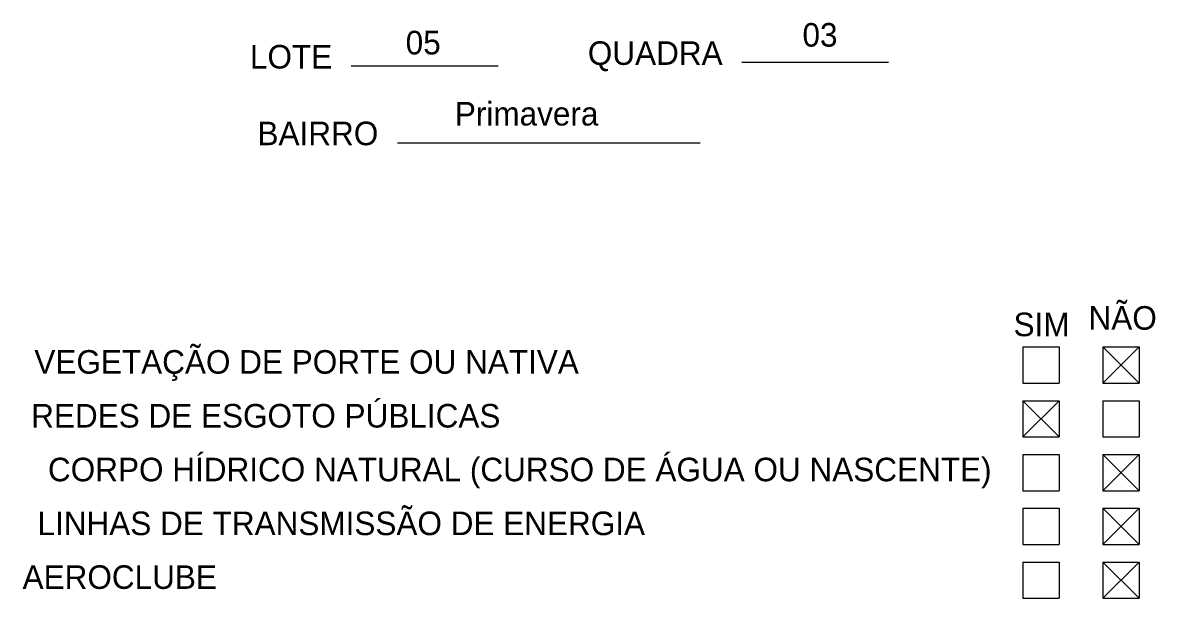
# Model space of a CAD drawing. Header units: feet. Extents: x -467 to 251, y -362 to 412.
# Drawn here: x -310.6 to -202.4, y -362.5 to -307.5 of the extents above; entities that cross this region are included whole.
import ezdxf

# ---------------------------------------------------------------- set-up
doc = ezdxf.new("R2010")
doc.units = ezdxf.units.FT
doc.header["$MEASUREMENT"] = 0
doc.layers.add('Textos', color=2, linetype='Continuous')

msp = doc.modelspace()

# ---------------------------------------------------------------- linework, layer by layer
at = {"linetype": 'ByBlock', "lineweight": 18, "ltscale": 3}
for p, q in [((-241.89, -311.28), (-227.87, -311.28)), ((-279.17, -311.63), (-265.14, -311.63)), ((-274.77, -318.96), (-245.84, -318.96)), ((-215.03, -338.45), (-211.56, -338.45)), ((-215.03, -338.45), (-215.03, -341.92)), ((-211.56, -338.45), (-211.56, -341.92)), ((-207.41, -338.45), (-203.95, -338.45)), ((-207.41, -338.45), (-207.41, -341.92)), ((-203.95, -338.45), (-207.41, -341.92)), ((-207.41, -338.45), (-203.95, -341.92)), ((-203.95, -338.45), (-203.95, -341.92)), ((-215.03, -341.92), (-211.56, -341.92)), ((-207.41, -341.92), (-203.95, -341.92)), ((-215.03, -343.59), (-211.56, -343.59)), ((-215.03, -343.59), (-215.03, -347.05)), ((-211.56, -343.59), (-215.03, -347.05)), ((-215.03, -343.59), (-211.56, -347.05)), ((-211.56, -343.59), (-211.56, -347.05)), ((-207.41, -343.59), (-203.95, -343.59)), ((-207.41, -343.59), (-207.41, -347.05)), ((-203.95, -343.59), (-203.95, -347.05)), ((-215.03, -347.05), (-211.56, -347.05)), ((-207.41, -347.05), (-203.95, -347.05)), ((-215.03, -348.72), (-211.56, -348.72)), ((-215.03, -348.72), (-215.03, -352.18)), ((-211.56, -348.72), (-211.56, -352.18)), ((-207.41, -348.72), (-203.95, -348.72)), ((-207.41, -348.72), (-207.41, -352.18)), ((-203.95, -348.72), (-207.41, -352.18)), ((-207.41, -348.72), (-203.95, -352.18)), ((-203.95, -348.72), (-203.95, -352.18)), ((-215.03, -352.18), (-211.56, -352.18)), ((-207.41, -352.18), (-203.95, -352.18)), ((-215.03, -353.85), (-211.56, -353.85)), ((-215.03, -353.85), (-215.03, -357.32)), ((-211.56, -353.85), (-211.56, -357.32)), ((-207.41, -353.85), (-203.95, -353.85)), ((-207.41, -353.85), (-207.41, -357.32)), ((-203.95, -353.85), (-207.41, -357.32)), ((-207.41, -353.85), (-203.95, -357.32)), ((-203.95, -353.85), (-203.95, -357.32)), ((-215.03, -357.32), (-211.56, -357.32)), ((-207.41, -357.32), (-203.95, -357.32)), ((-215.03, -358.99), (-211.56, -358.99)), ((-215.03, -358.99), (-215.03, -362.45)), ((-211.56, -358.99), (-211.56, -362.45)), ((-207.41, -358.99), (-203.95, -358.99)), ((-207.41, -358.99), (-207.41, -362.45)), ((-203.95, -358.99), (-207.41, -362.45)), ((-207.41, -358.99), (-203.95, -362.45)), ((-203.95, -358.99), (-203.95, -362.45)), ((-215.03, -362.45), (-211.56, -362.45)), ((-207.41, -362.45), (-203.95, -362.45))]:
    msp.add_line(p, q, dxfattribs=at)

# ---------------------------------------------------------------- texts
at = {"layer": 'Textos', "char_height": 2.25, "attachment_point": 3}
for s, insert in [('{\\fStylus BT|b0|i0|c0|p34;05}', (-270.63, -308.28)), ('{\\fStylus BT|b0|i0|c0|p34;03}', (-232.74, -307.54)), ('{\\fStylus BT|b0|i0|c0|p34;QUADRA}', (-243.71, -309.28)), ('{\\fStylus BT|b0|i0|c0|p34;LOTE}', (-280.99, -309.63)), ('{\\fStylus BT|b0|i0|c0|p34;Primavera}', (-255.57, -315.07)), ('{\\fStylus BT|b0|i0|c0|p34;BAIRRO}', (-276.59, -316.95)), ('{\\fStylus BT|b0|i0|c0|p34;NÃO}', (-202.25, -334.56)), ('{\\fStylus BT|b0|i0|c0|p34;SIM}', (-210.58, -335.18)), ('{\\fStylus BT|b0|i0|c0|p34;VEGETAÇÃO DE PORTE OU NATIVA}', (-257.44, -338.76)), ('{\\fStylus BT|b0|i0|c0|p34;REDES DE ESGOTO PÚBLICAS}', (-264.93, -343.9)), ('{\\fStylus BT|b0|i0|c0|p34;CORPO HÍDRICO NATURAL (CURSO DE ÁGUA OU NASCENTE)}', (-218.03, -349.03)), ('{\\fStylus BT|b0|i0|c0|p34;LINHAS DE TRANSMISSÃO DE ENERGIA}', (-251.12, -354.17)), ('{\\fStylus BT|b0|i0|c0|p34;AEROCLUBE}', (-292, -359.3))]:
    msp.add_mtext(s, dxfattribs=dict(at, insert=insert))

doc.saveas('drawing.dxf')
